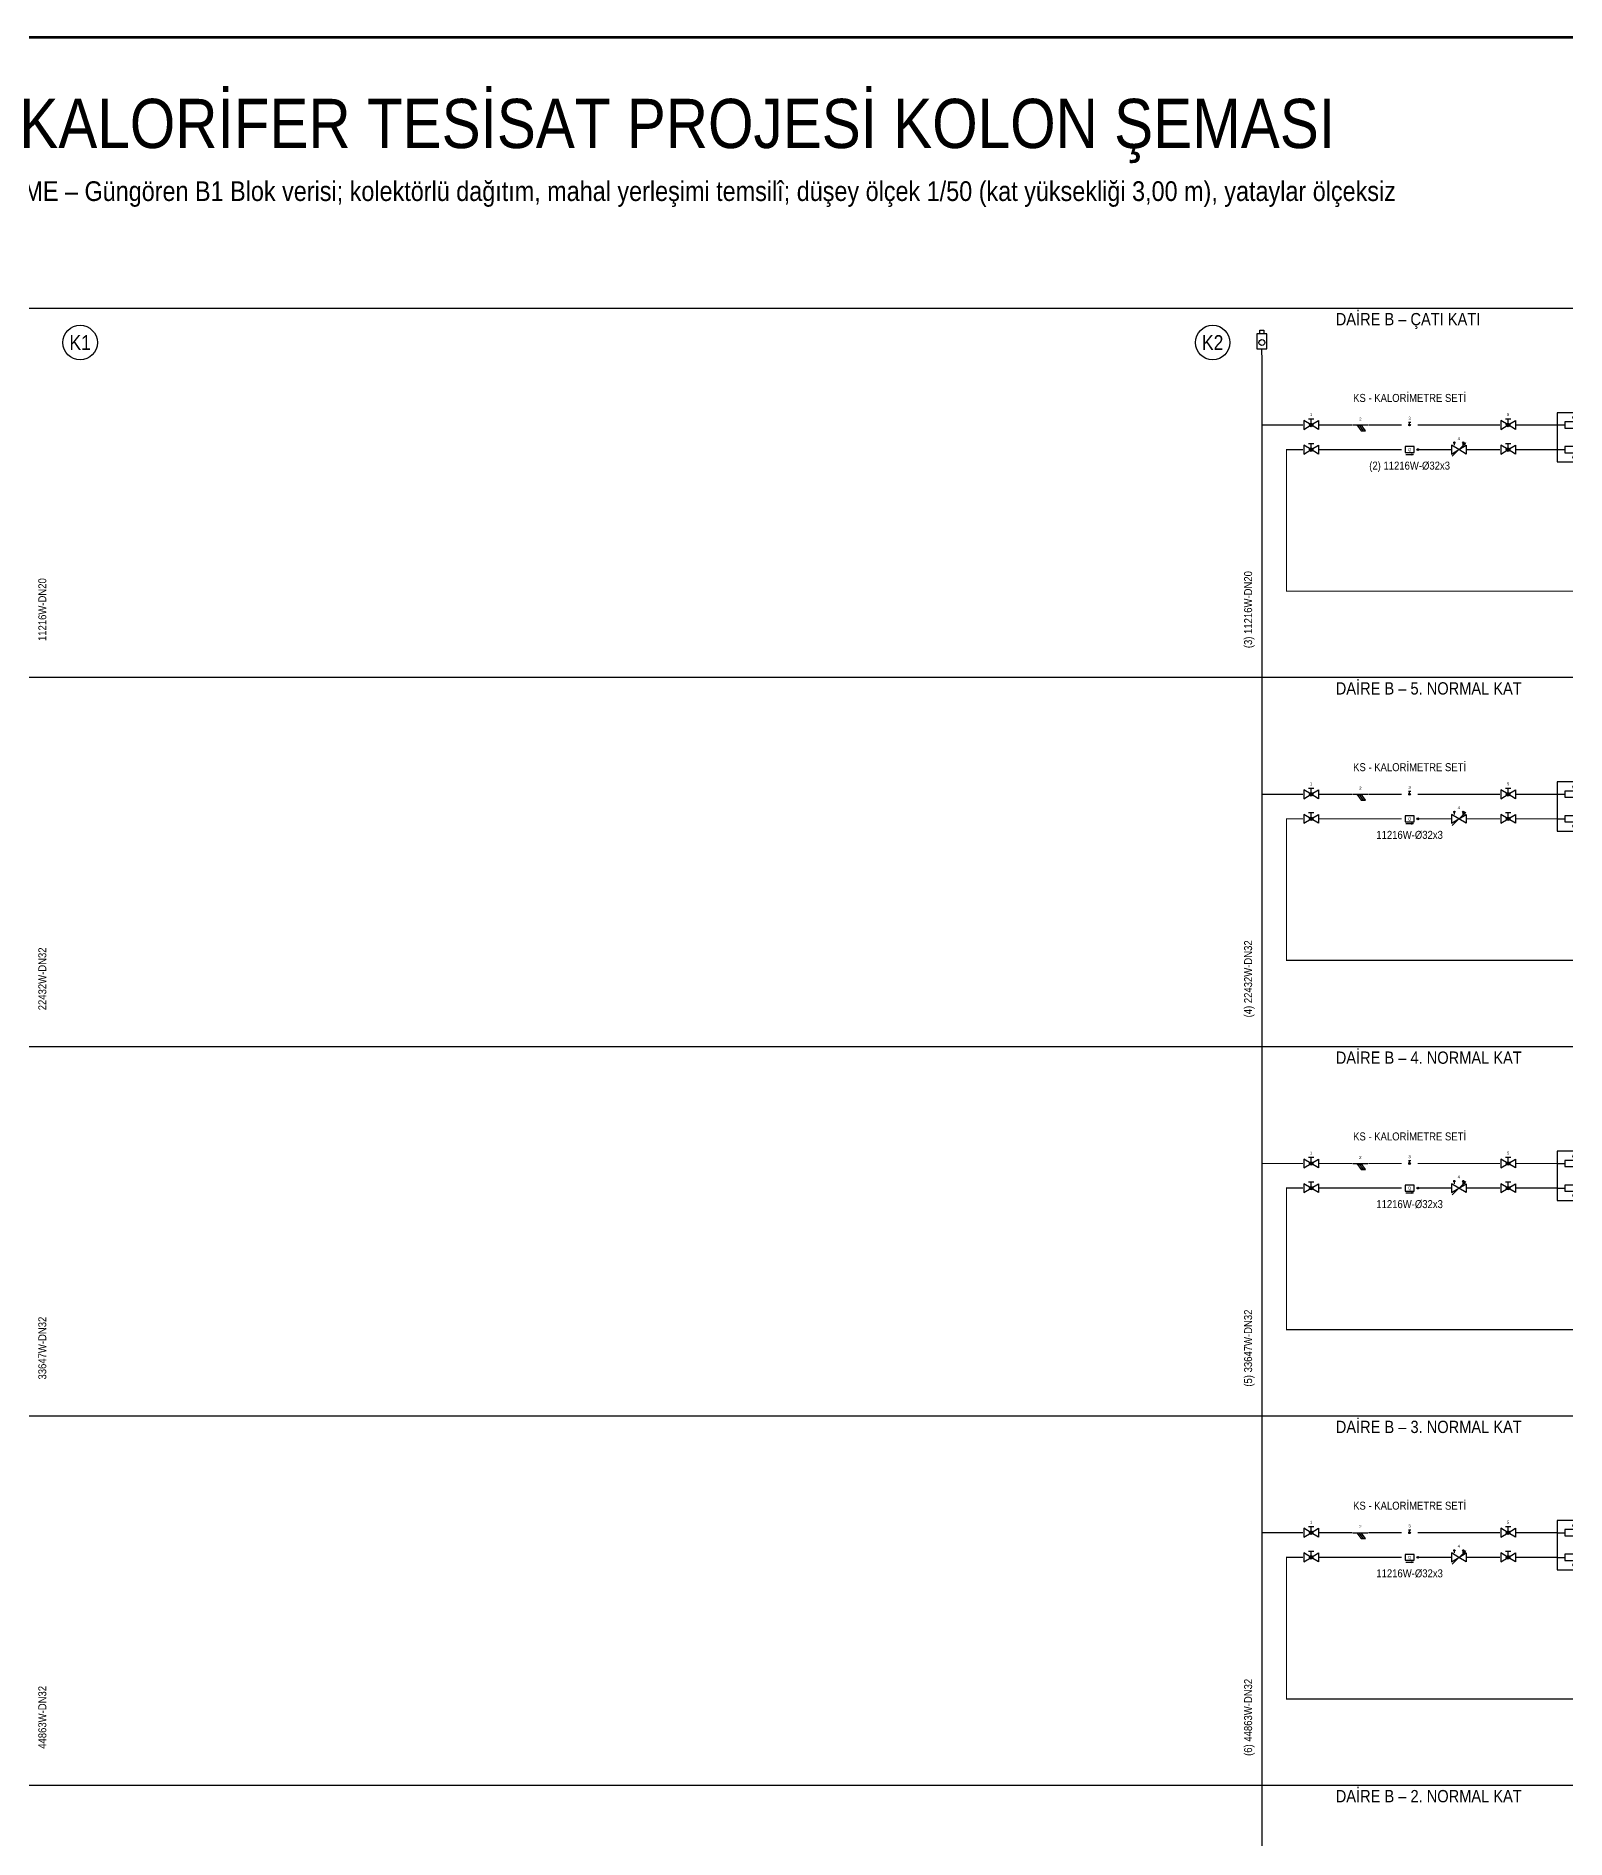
# Model space of a CAD drawing. Header units: centimetres. Extents: x -61 to 14522, y -12981 to 1521.
# Drawn here: x 4005 to 5248, y -3044 to -1579 of the extents above; entities that cross this region are included whole.
import ezdxf
from ezdxf.enums import TextEntityAlignment as Align

# ---------------------------------------------------------------- set-up
doc = ezdxf.new("R2010")
doc.units = ezdxf.units.CM
doc.linetypes.add('DASHED', pattern=[1.524, 1.27, -0.254])
for name, color, linetype in [('ROTAS-BASLIK', 7, 'Continuous'), ('ROTAS-CIHAZ', 135, 'Continuous'), ('ROTAS-DENEME', 1, 'Continuous'), ('ROTAS-ISITMA-CAP', 41, 'Continuous'), ('ROTAS-ISITMA-DONUS', 30, 'DASHED'), ('ROTAS-ISITMA-GIDIS', 10, 'Continuous'), ('ROTAS-ISITMA-KOLEKTOR', 6, 'Continuous'), ('ROTAS-ISITMA-SEMBOL', 1, 'Continuous'), ('ROTAS-KAT-BANDI', 8, 'Continuous'), ('ROTAS-MASKE', 7, 'Continuous'), ('ROTAS-PAFTA', 7, 'Continuous'), ('ROTAS-VANA', 1, 'Continuous'), ('ROTAS-YAZI', 7, 'Continuous')]:
    doc.layers.add(name, color=color, linetype=linetype)
doc.styles.add('ROTAS', font='arial.ttf')

# ---------------------------------------------------------------- blocks, each defined once
blk = doc.blocks.new('ROTAS-KOLEKTOR-SEMA-8')
for p, q in [((0, 30), (6, 30)), ((14, 32.5), (14, 40)), ((28, 32.5), (28, 40)), ((42, 32.5), (42, 40)), ((56, 32.5), (56, 40)), ((70, 32.5), (70, 40)), ((84, 32.5), (84, 40)), ((98, 32.5), (98, 40)), ((112, 32.5), (112, 40)), ((122, 30), (124.5, 30)), ((0, 10), (6, 10)), ((14, 7.5), (14, 0)), ((28, 7.5), (28, 0)), ((42, 7.5), (42, 0)), ((56, 7.5), (56, 0)), ((70, 7.5), (70, 0)), ((84, 7.5), (84, 0)), ((98, 7.5), (98, 0)), ((112, 7.5), (112, 0)), ((122, 10), (124.5, 10))]:
    blk.add_line(p, q)
for points in [[(0, 0), (126, 0), (126, 40), (0, 40)], [(6, 27.5), (122, 27.5), (122, 32.5), (6, 32.5)], [(6, 7.5), (122, 7.5), (122, 12.5), (6, 12.5)]]:
    blk.add_lwpolyline(points, close=True)
for centre in [(14, 36), (28, 36), (42, 36), (56, 36), (70, 36), (84, 36), (98, 36), (112, 36), (14, 4), (28, 4), (42, 4), (56, 4), (70, 4), (84, 4), (98, 4), (112, 4)]:
    blk.add_circle(centre, 1.4)
blk = doc.blocks.new('ROTAS-R-KURESEL-VANA')
blk.add_hatch(color=7).paths.add_polyline_path([(2.4, 0), (2.3, 0.6), (2.1, 1.2), (1.7, 1.7), (1.2, 2.1), (0.6, 2.3), (0, 2.4), (-0.6, 2.3), (-1.2, 2.1), (-1.7, 1.7), (-2.1, 1.2), (-2.3, 0.6), (-2.4, 0), (-2.3, -0.6), (-2.1, -1.2), (-1.7, -1.7), (-1.2, -2.1), (-0.6, -2.3), (0, -2.4), (0.6, -2.3), (1.2, -2.1), (1.7, -1.7), (2.1, -1.2), (2.3, -0.6)])
for p, q in [((-3.6, 8.4), (3.6, 8.4)), ((0, 2.4), (0, 8.4))]:
    blk.add_line(p, q)
for points in [[(-10, 6), (-10, -6), (0, 0)], [(10, 6), (10, -6), (0, 0)]]:
    blk.add_lwpolyline(points, close=True)
blk.add_circle((0, 0), 2.4)
at = {"style": 'ROTAS'}
blk.add_attdef('NO', text='', height=6, dxfattribs=at).set_placement((0, 11), align=Align.BOTTOM_CENTER)
blk = doc.blocks.new('ROTAS-R-PISLIK-TUTUCU')
for p, q in [((-10, 0), (10, 0)), ((-2, 0), (4, -8))]:
    blk.add_line(p, q)
blk.add_lwpolyline([(-5, 0), (1, -8), (7, -8), (1, 0)])
at = {"style": 'ROTAS'}
blk.add_attdef('NO', text='', height=6, dxfattribs=at).set_placement((0, 5), align=Align.BOTTOM_CENTER)
blk = doc.blocks.new('ROTAS-KALORIMETRE-SENSOR')
blk.add_hatch(color=7).paths.add_polyline_path([(1.2, 0), (1.2, 0.3), (1, 0.6), (0.8, 0.8), (0.6, 1), (0.3, 1.2), (0, 1.2), (-0.3, 1.2), (-0.6, 1), (-0.8, 0.8), (-1, 0.6), (-1.2, 0.3), (-1.2, 0), (-1.2, -0.3), (-1, -0.6), (-0.8, -0.8), (-0.6, -1), (-0.3, -1.2), (0, -1.2), (0.3, -1.2), (0.6, -1), (0.8, -0.8), (1, -0.6), (1.2, -0.3)])
for p, q in [((-1.6, 4), (1.6, 4)), ((0, 1.2), (0, 4))]:
    blk.add_line(p, q)
blk.add_circle((0, 0), 1.2)
at = {"style": 'ROTAS'}
blk.add_attdef('NO', text='', height=6, dxfattribs=at).set_placement((0, 6), align=Align.BOTTOM_CENTER)
blk = doc.blocks.new('ROTAS-R-KALORIMETRE-SAG')
blk.add_hatch(color=7).paths.add_polyline_path([(12.2, 0), (12.2, 0.3), (12, 0.6), (11.8, 0.8), (11.6, 1), (11.3, 1.2), (11, 1.2), (10.7, 1.2), (10.4, 1), (10.2, 0.8), (10, 0.6), (9.8, 0.3), (9.8, 0), (9.8, -0.3), (10, -0.6), (10.2, -0.8), (10.4, -1), (10.7, -1.2), (11, -1.2), (11.3, -1.2), (11.6, -1), (11.8, -0.8), (12, -0.6), (12.2, -0.3)])
blk.add_line((-5, -6.5), (5, -6.5))
blk.add_lwpolyline([(-6, -4), (6, -4), (6, 4), (-6, 4)], close=True)
blk.add_lwpolyline([(2, -5.5), (5, -6.5), (2, -7.5)])
blk.add_circle((11, 0), 1.2)
at = {"style": 'ROTAS'}
blk.add_text('Q', height=4, dxfattribs=at).set_placement((0, 0), align=Align.MIDDLE_CENTER)
blk.add_attdef('NO', text='', height=6, dxfattribs=at).set_placement((0, 7), align=Align.BOTTOM_CENTER)
blk = doc.blocks.new('ROTAS-BALANS-VANASI')
for p, q in [((-9, -9), (9, 9)), ((-6, 6), (-6, 8.4)), ((6, 6), (6, 8.4))]:
    blk.add_line(p, q)
for points in [[(-10, 6), (-10, -6), (0, 0)], [(10, 6), (10, -6), (0, 0)]]:
    blk.add_lwpolyline(points, close=True)
blk.add_lwpolyline([(5.6, 7.3), (9, 9), (7.3, 5.6)])
for centre in [(-6, 9.4), (6, 9.4)]:
    blk.add_circle(centre, 1)
at = {"style": 'ROTAS'}
blk.add_attdef('NO', text='', height=6, dxfattribs=at).set_placement((0, 12), align=Align.BOTTOM_CENTER)
blk = doc.blocks.new('ROTAS-R-OHAC')
blk.add_line((0, 0), (0, 5))
blk.add_lwpolyline([(-4, 5), (4, 5), (4, 17), (-4, 17)], close=True)
blk.add_lwpolyline([(-1.6, 17), (-1.6, 20), (1.6, 20), (1.6, 17)])
blk.add_circle((0, 10), 2.4)

msp = doc.modelspace()

# ---------------------------------------------------------------- linework, layer by layer
at = {"layer": 'ROTAS-CIHAZ'}
for centre in [(4041, -1828), (4961, -1828)]:
    msp.add_circle(centre, 14, dxfattribs=at)
at = {"layer": 'ROTAS-ISITMA-DONUS', "ltscale": 12, "const_width": 1}
for points in [[(5241, -1915), (5021, -1915), (5021, -2030), (6902, -2030)], [(5241, -2215), (5021, -2215), (5021, -2330), (6902, -2330)], [(5241, -2515), (5021, -2515), (5021, -2630), (6902, -2630)], [(5241, -2815), (5021, -2815), (5021, -2930), (6902, -2930)]]:
    msp.add_lwpolyline(points, dxfattribs=at)
at = {"layer": 'ROTAS-ISITMA-GIDIS', "const_width": 1}
for points in [[(5001, -3990), (5001, -1838)], [(5001, -1895), (5241, -1895)], [(5001, -2195), (5241, -2195)], [(5001, -2495), (5241, -2495)], [(5001, -2795), (5241, -2795)]]:
    msp.add_lwpolyline(points, dxfattribs=at)
at = {"layer": 'ROTAS-KAT-BANDI'}
for points in [[(2000, -1800), (7052, -1800)], [(2000, -2100), (7052, -2100)], [(2000, -2400), (7052, -2400)], [(2000, -2700), (7052, -2700)], [(2000, -3000), (7052, -3000)]]:
    msp.add_lwpolyline(points, dxfattribs=at)

# ---------------------------------------------------------------- block references
at = {"layer": 'ROTAS-ISITMA-KOLEKTOR'}
for p in [(5241, -1925), (5241, -2225), (5241, -2525), (5241, -2825)]:
    msp.add_blockref('ROTAS-KOLEKTOR-SEMA-8', p, dxfattribs=at)
at = {"layer": 'ROTAS-VANA'}
msp.add_blockref('ROTAS-R-OHAC', (5001, -1838), dxfattribs=at)

# ---------------------------------------------------------------- texts
at = {"layer": 'ROTAS-CIHAZ', "style": 'ROTAS', "width": 0.85}
for s, p in [('K1', (4041, -1828)), ('K2', (4961, -1828))]:
    msp.add_text(s, height=12, dxfattribs=at).set_placement(p, align=Align.MIDDLE_CENTER)

# ---------------------------------------------------------------- wipeouts: each hides what was drawn before it
for points in [[(4118.4, -1680), (4913.6, -1680), (4913.6, -1620), (4118.4, -1620)], [(3955, -1717), (5089, -1717), (5089, -1693), (3955, -1693)], [(5082.9, -1877.9), (5155.8, -1877.9), (5155.8, -1868.1), (5082.9, -1868.1)], [(4015.1, -2066.5), (4015.1, -2026.8), (4005.4, -2026.8), (4005.4, -2066.5)], [(5082.9, -2177.9), (5155.8, -2177.9), (5155.8, -2168.1), (5082.9, -2168.1)], [(4015.1, -2366.5), (4015.1, -2326.8), (4005.4, -2326.8), (4005.4, -2366.5)], [(5082.9, -2477.9), (5155.8, -2477.9), (5155.8, -2468.1), (5082.9, -2468.1)], [(4015.1, -2666.5), (4015.1, -2626.8), (4005.4, -2626.8), (4005.4, -2666.5)], [(5082.9, -2777.9), (5155.8, -2777.9), (5155.8, -2768.1), (5082.9, -2768.1)], [(4015.1, -2966.5), (4015.1, -2926.8), (4005.4, -2926.8), (4005.4, -2966.5)]]:
    msp.add_wipeout(points).dxf.layer = 'ROTAS-MASKE'

# ---------------------------------------------------------------- next in the draw order: texts
at = {"layer": 'ROTAS-BASLIK', "style": 'ROTAS', "width": 0.85}
msp.add_text('KALORİFER TESİSAT PROJESİ KOLON ŞEMASI', height=40, dxfattribs=at).set_placement((4526, -1650), align=Align.MIDDLE_CENTER)
at = {"layer": 'ROTAS-CIHAZ', "style": 'ROTAS', "width": 0.85}
for p in [(5121, -1873), (5121, -2173), (5121, -2473), (5121, -2773)]:
    msp.add_text('KS - KALORİMETRE SETİ', height=6.5, dxfattribs=at).set_placement(p, align=Align.MIDDLE_CENTER)
at = {"layer": 'ROTAS-DENEME', "style": 'ROTAS', "width": 0.85}
msp.add_text('DENEME – Güngören B1 Blok verisi; kolektörlü dağıtım, mahal yerleşimi temsilî; düşey ölçek 1/50 (kat yüksekliği 3,00 m), yataylar ölçeksiz', height=16, dxfattribs=at).set_placement((4526, -1705), align=Align.MIDDLE_CENTER)
at = {"layer": 'ROTAS-ISITMA-CAP', "style": 'ROTAS', "width": 0.85}
for s, p in [('11216W-DN20', (4007, -2045)), ('22432W-DN32', (4007, -2345)), ('33647W-DN32', (4007, -2645)), ('44863W-DN32', (4007, -2945))]:
    msp.add_text(s, height=6.5, rotation=90, dxfattribs=at).set_placement(p, align=Align.TOP_CENTER)

# ---------------------------------------------------------------- next in the draw order: wipeouts: each hides what was drawn before it
for points in [[(5058.5, -1819.5), (5160.4, -1819.5), (5160.4, -1804.5), (5058.5, -1804.5)], [(5034.5, -1899), (5047.5, -1899), (5047.5, -1891), (5034.5, -1891)], [(5074.5, -1899), (5087.5, -1899), (5087.5, -1891), (5074.5, -1891)], [(5114.5, -1899), (5127.5, -1899), (5127.5, -1891), (5114.5, -1891)], [(5194.5, -1899), (5207.5, -1899), (5207.5, -1891), (5194.5, -1891)], [(5034.5, -1919), (5047.5, -1919), (5047.5, -1911), (5034.5, -1911)], [(5114.5, -1919), (5127.5, -1919), (5127.5, -1911), (5114.5, -1911)], [(5154.5, -1919), (5167.5, -1919), (5167.5, -1911), (5154.5, -1911)], [(5194.5, -1919), (5207.5, -1919), (5207.5, -1911), (5194.5, -1911)], [(4996.6, -2073.1), (4996.6, -2020.1), (4986.9, -2020.1), (4986.9, -2073.1)], [(5058.5, -2119.5), (5180.8, -2119.5), (5180.8, -2104.5), (5058.5, -2104.5)], [(5034.5, -2199), (5047.5, -2199), (5047.5, -2191), (5034.5, -2191)], [(5074.5, -2199), (5087.5, -2199), (5087.5, -2191), (5074.5, -2191)], [(5114.5, -2199), (5127.5, -2199), (5127.5, -2191), (5114.5, -2191)], [(5194.5, -2199), (5207.5, -2199), (5207.5, -2191), (5194.5, -2191)], [(5034.5, -2219), (5047.5, -2219), (5047.5, -2211), (5034.5, -2211)], [(5114.5, -2219), (5127.5, -2219), (5127.5, -2211), (5114.5, -2211)], [(5154.5, -2219), (5167.5, -2219), (5167.5, -2211), (5154.5, -2211)], [(5194.5, -2219), (5207.5, -2219), (5207.5, -2211), (5194.5, -2211)], [(4996.6, -2373.1), (4996.6, -2320.1), (4986.9, -2320.1), (4986.9, -2373.1)], [(5058.5, -2419.5), (5180.8, -2419.5), (5180.8, -2404.5), (5058.5, -2404.5)], [(5034.5, -2499), (5047.5, -2499), (5047.5, -2491), (5034.5, -2491)], [(5074.5, -2499), (5087.5, -2499), (5087.5, -2491), (5074.5, -2491)], [(5114.5, -2499), (5127.5, -2499), (5127.5, -2491), (5114.5, -2491)], [(5194.5, -2499), (5207.5, -2499), (5207.5, -2491), (5194.5, -2491)], [(5034.5, -2519), (5047.5, -2519), (5047.5, -2511), (5034.5, -2511)], [(5114.5, -2519), (5127.5, -2519), (5127.5, -2511), (5114.5, -2511)], [(5154.5, -2519), (5167.5, -2519), (5167.5, -2511), (5154.5, -2511)], [(5194.5, -2519), (5207.5, -2519), (5207.5, -2511), (5194.5, -2511)], [(4996.6, -2673.1), (4996.6, -2620.1), (4986.9, -2620.1), (4986.9, -2673.1)], [(5058.5, -2719.5), (5180.8, -2719.5), (5180.8, -2704.5), (5058.5, -2704.5)], [(5034.5, -2799), (5047.5, -2799), (5047.5, -2791), (5034.5, -2791)], [(5074.5, -2799), (5087.5, -2799), (5087.5, -2791), (5074.5, -2791)], [(5114.5, -2799), (5127.5, -2799), (5127.5, -2791), (5114.5, -2791)], [(5194.5, -2799), (5207.5, -2799), (5207.5, -2791), (5194.5, -2791)], [(5034.5, -2819), (5047.5, -2819), (5047.5, -2811), (5034.5, -2811)], [(5114.5, -2819), (5127.5, -2819), (5127.5, -2811), (5114.5, -2811)], [(5154.5, -2819), (5167.5, -2819), (5167.5, -2811), (5154.5, -2811)], [(5194.5, -2819), (5207.5, -2819), (5207.5, -2811), (5194.5, -2811)], [(4996.6, -2973.1), (4996.6, -2920.1), (4986.9, -2920.1), (4986.9, -2973.1)], [(5058.5, -3019.5), (5180.8, -3019.5), (5180.8, -3004.5), (5058.5, -3004.5)]]:
    msp.add_wipeout(points).dxf.layer = 'ROTAS-MASKE'

# ---------------------------------------------------------------- next in the draw order: block references
at = {"layer": 'ROTAS-ISITMA-SEMBOL'}
ref = msp.add_blockref('ROTAS-R-KURESEL-VANA', (5041, -1895), dxfattribs=dict(at, xscale=0.6, yscale=0.6))
ref.add_attrib('NO', '1', dxfattribs={"layer": '0', "height": 2.4, "style": 'ROTAS'}).set_placement((5041, -1888.4), align=Align.BOTTOM_CENTER)
ref = msp.add_blockref('ROTAS-R-PISLIK-TUTUCU', (5081, -1895), dxfattribs=dict(at, xscale=0.6, yscale=0.6))
ref.add_attrib('NO', '2', dxfattribs={"layer": '0', "height": 2.4, "style": 'ROTAS'}).set_placement((5081, -1892), align=Align.BOTTOM_CENTER)
ref = msp.add_blockref('ROTAS-KALORIMETRE-SENSOR', (5121, -1895), dxfattribs=dict(at, xscale=0.6, yscale=0.6))
ref.add_attrib('NO', '3', dxfattribs={"layer": '0', "height": 2.4, "style": 'ROTAS'}).set_placement((5121, -1891.4), align=Align.BOTTOM_CENTER)
ref = msp.add_blockref('ROTAS-R-KURESEL-VANA', (5201, -1895), dxfattribs=dict(at, xscale=0.6, yscale=0.6))
ref.add_attrib('NO', '5', dxfattribs={"layer": '0', "height": 2.4, "style": 'ROTAS'}).set_placement((5201, -1888.4), align=Align.BOTTOM_CENTER)
at = {"layer": 'ROTAS-ISITMA-SEMBOL', "xscale": 0.6, "yscale": 0.6}
for name, p in [('ROTAS-R-KURESEL-VANA', (5041, -1915)), ('ROTAS-R-KALORIMETRE-SAG', (5121, -1915)), ('ROTAS-R-KURESEL-VANA', (5201, -1915)), ('ROTAS-R-KURESEL-VANA', (5041, -2215)), ('ROTAS-R-KURESEL-VANA', (5201, -2215)), ('ROTAS-R-KALORIMETRE-SAG', (5121, -2215)), ('ROTAS-R-KURESEL-VANA', (5041, -2515)), ('ROTAS-R-KALORIMETRE-SAG', (5121, -2515)), ('ROTAS-R-KURESEL-VANA', (5201, -2515)), ('ROTAS-R-KURESEL-VANA', (5041, -2815)), ('ROTAS-R-KURESEL-VANA', (5201, -2815)), ('ROTAS-R-KALORIMETRE-SAG', (5121, -2815))]:
    msp.add_blockref(name, p, dxfattribs=at)
at = {"layer": 'ROTAS-ISITMA-SEMBOL'}
ref = msp.add_blockref('ROTAS-BALANS-VANASI', (5161, -1915), dxfattribs=dict(at, xscale=0.6, yscale=0.6))
ref.add_attrib('NO', '4', dxfattribs={"layer": '0', "height": 2.4, "style": 'ROTAS'}).set_placement((5161, -1907.8), align=Align.BOTTOM_CENTER)
ref = msp.add_blockref('ROTAS-R-KURESEL-VANA', (5041, -2195), dxfattribs=dict(at, xscale=0.6, yscale=0.6))
ref.add_attrib('NO', '1', dxfattribs={"layer": '0', "height": 2.4, "style": 'ROTAS'}).set_placement((5041, -2188.4), align=Align.BOTTOM_CENTER)
ref = msp.add_blockref('ROTAS-R-PISLIK-TUTUCU', (5081, -2195), dxfattribs=dict(at, xscale=0.6, yscale=0.6))
ref.add_attrib('NO', '2', dxfattribs={"layer": '0', "height": 2.4, "style": 'ROTAS'}).set_placement((5081, -2192), align=Align.BOTTOM_CENTER)
ref = msp.add_blockref('ROTAS-KALORIMETRE-SENSOR', (5121, -2195), dxfattribs=dict(at, xscale=0.6, yscale=0.6))
ref.add_attrib('NO', '3', dxfattribs={"layer": '0', "height": 2.4, "style": 'ROTAS'}).set_placement((5121, -2191.4), align=Align.BOTTOM_CENTER)
ref = msp.add_blockref('ROTAS-R-KURESEL-VANA', (5201, -2195), dxfattribs=dict(at, xscale=0.6, yscale=0.6))
ref.add_attrib('NO', '5', dxfattribs={"layer": '0', "height": 2.4, "style": 'ROTAS'}).set_placement((5201, -2188.4), align=Align.BOTTOM_CENTER)
ref = msp.add_blockref('ROTAS-BALANS-VANASI', (5161, -2215), dxfattribs=dict(at, xscale=0.6, yscale=0.6))
ref.add_attrib('NO', '4', dxfattribs={"layer": '0', "height": 2.4, "style": 'ROTAS'}).set_placement((5161, -2207.8), align=Align.BOTTOM_CENTER)
ref = msp.add_blockref('ROTAS-R-KURESEL-VANA', (5041, -2495), dxfattribs=dict(at, xscale=0.6, yscale=0.6))
ref.add_attrib('NO', '1', dxfattribs={"layer": '0', "height": 2.4, "style": 'ROTAS'}).set_placement((5041, -2488.4), align=Align.BOTTOM_CENTER)
ref = msp.add_blockref('ROTAS-R-PISLIK-TUTUCU', (5081, -2495), dxfattribs=dict(at, xscale=0.6, yscale=0.6))
ref.add_attrib('NO', '2', dxfattribs={"layer": '0', "height": 2.4, "style": 'ROTAS'}).set_placement((5081, -2492), align=Align.BOTTOM_CENTER)
ref = msp.add_blockref('ROTAS-KALORIMETRE-SENSOR', (5121, -2495), dxfattribs=dict(at, xscale=0.6, yscale=0.6))
ref.add_attrib('NO', '3', dxfattribs={"layer": '0', "height": 2.4, "style": 'ROTAS'}).set_placement((5121, -2491.4), align=Align.BOTTOM_CENTER)
ref = msp.add_blockref('ROTAS-R-KURESEL-VANA', (5201, -2495), dxfattribs=dict(at, xscale=0.6, yscale=0.6))
ref.add_attrib('NO', '5', dxfattribs={"layer": '0', "height": 2.4, "style": 'ROTAS'}).set_placement((5201, -2488.4), align=Align.BOTTOM_CENTER)
ref = msp.add_blockref('ROTAS-BALANS-VANASI', (5161, -2515), dxfattribs=dict(at, xscale=0.6, yscale=0.6))
ref.add_attrib('NO', '4', dxfattribs={"layer": '0', "height": 2.4, "style": 'ROTAS'}).set_placement((5161, -2507.8), align=Align.BOTTOM_CENTER)
ref = msp.add_blockref('ROTAS-R-KURESEL-VANA', (5041, -2795), dxfattribs=dict(at, xscale=0.6, yscale=0.6))
ref.add_attrib('NO', '1', dxfattribs={"layer": '0', "height": 2.4, "style": 'ROTAS'}).set_placement((5041, -2788.4), align=Align.BOTTOM_CENTER)
ref = msp.add_blockref('ROTAS-R-PISLIK-TUTUCU', (5081, -2795), dxfattribs=dict(at, xscale=0.6, yscale=0.6))
ref.add_attrib('NO', '2', dxfattribs={"layer": '0', "height": 2.4, "style": 'ROTAS'}).set_placement((5081, -2792), align=Align.BOTTOM_CENTER)
ref = msp.add_blockref('ROTAS-KALORIMETRE-SENSOR', (5121, -2795), dxfattribs=dict(at, xscale=0.6, yscale=0.6))
ref.add_attrib('NO', '3', dxfattribs={"layer": '0', "height": 2.4, "style": 'ROTAS'}).set_placement((5121, -2791.4), align=Align.BOTTOM_CENTER)
ref = msp.add_blockref('ROTAS-R-KURESEL-VANA', (5201, -2795), dxfattribs=dict(at, xscale=0.6, yscale=0.6))
ref.add_attrib('NO', '5', dxfattribs={"layer": '0', "height": 2.4, "style": 'ROTAS'}).set_placement((5201, -2788.4), align=Align.BOTTOM_CENTER)
ref = msp.add_blockref('ROTAS-BALANS-VANASI', (5161, -2815), dxfattribs=dict(at, xscale=0.6, yscale=0.6))
ref.add_attrib('NO', '4', dxfattribs={"layer": '0', "height": 2.4, "style": 'ROTAS'}).set_placement((5161, -2807.8), align=Align.BOTTOM_CENTER)

# ---------------------------------------------------------------- next in the draw order: texts
at = {"layer": 'ROTAS-ISITMA-CAP', "style": 'ROTAS', "width": 0.85}
for s, p in [('(3) 11216W-DN20', (4995, -2045)), ('(4) 22432W-DN32', (4995, -2345)), ('(5) 33647W-DN32', (4995, -2645)), ('(6) 44863W-DN32', (4995, -2945))]:
    msp.add_text(s, height=6.5, rotation=90, dxfattribs=at).set_placement(p, align=Align.BOTTOM_CENTER)
at = {"layer": 'ROTAS-YAZI', "style": 'ROTAS', "width": 0.85}
for s, p in [('DAİRE B – ÇATI KATI', (5061, -1817)), ('DAİRE B – 5. NORMAL KAT', (5061, -2117)), ('DAİRE B – 4. NORMAL KAT', (5061, -2417)), ('DAİRE B – 3. NORMAL KAT', (5061, -2717)), ('DAİRE B – 2. NORMAL KAT', (5061, -3017))]:
    msp.add_text(s, height=10, dxfattribs=at).set_placement(p, align=Align.BOTTOM_LEFT)

# ---------------------------------------------------------------- next in the draw order: wipeouts: each hides what was drawn before it
for points in [[(5091.2, -1932.9), (5147.5, -1932.9), (5147.5, -1923.1), (5091.2, -1923.1)], [(5097.9, -2232.9), (5140.9, -2232.9), (5140.9, -2223.1), (5097.9, -2223.1)], [(5097.9, -2532.9), (5140.9, -2532.9), (5140.9, -2523.1), (5097.9, -2523.1)], [(5097.9, -2832.9), (5140.9, -2832.9), (5140.9, -2823.1), (5097.9, -2823.1)]]:
    msp.add_wipeout(points).dxf.layer = 'ROTAS-MASKE'

# ---------------------------------------------------------------- next in the draw order: linework, layer by layer
at = {"layer": 'ROTAS-PAFTA', "const_width": 2}
msp.add_lwpolyline([(1940, -4498), (9652, -4498), (9652, -1580), (1940, -1580)], close=True, dxfattribs=at)

# ---------------------------------------------------------------- next in the draw order: texts
at = {"layer": 'ROTAS-ISITMA-CAP', "style": 'ROTAS', "width": 0.85}
for s, p in [('(2) 11216W-Ø32x3', (5121, -1928)), ('11216W-Ø32x3', (5121, -2228)), ('11216W-Ø32x3', (5121, -2528)), ('11216W-Ø32x3', (5121, -2828))]:
    msp.add_text(s, height=6.5, dxfattribs=at).set_placement(p, align=Align.MIDDLE_CENTER)

doc.saveas('drawing.dxf')
